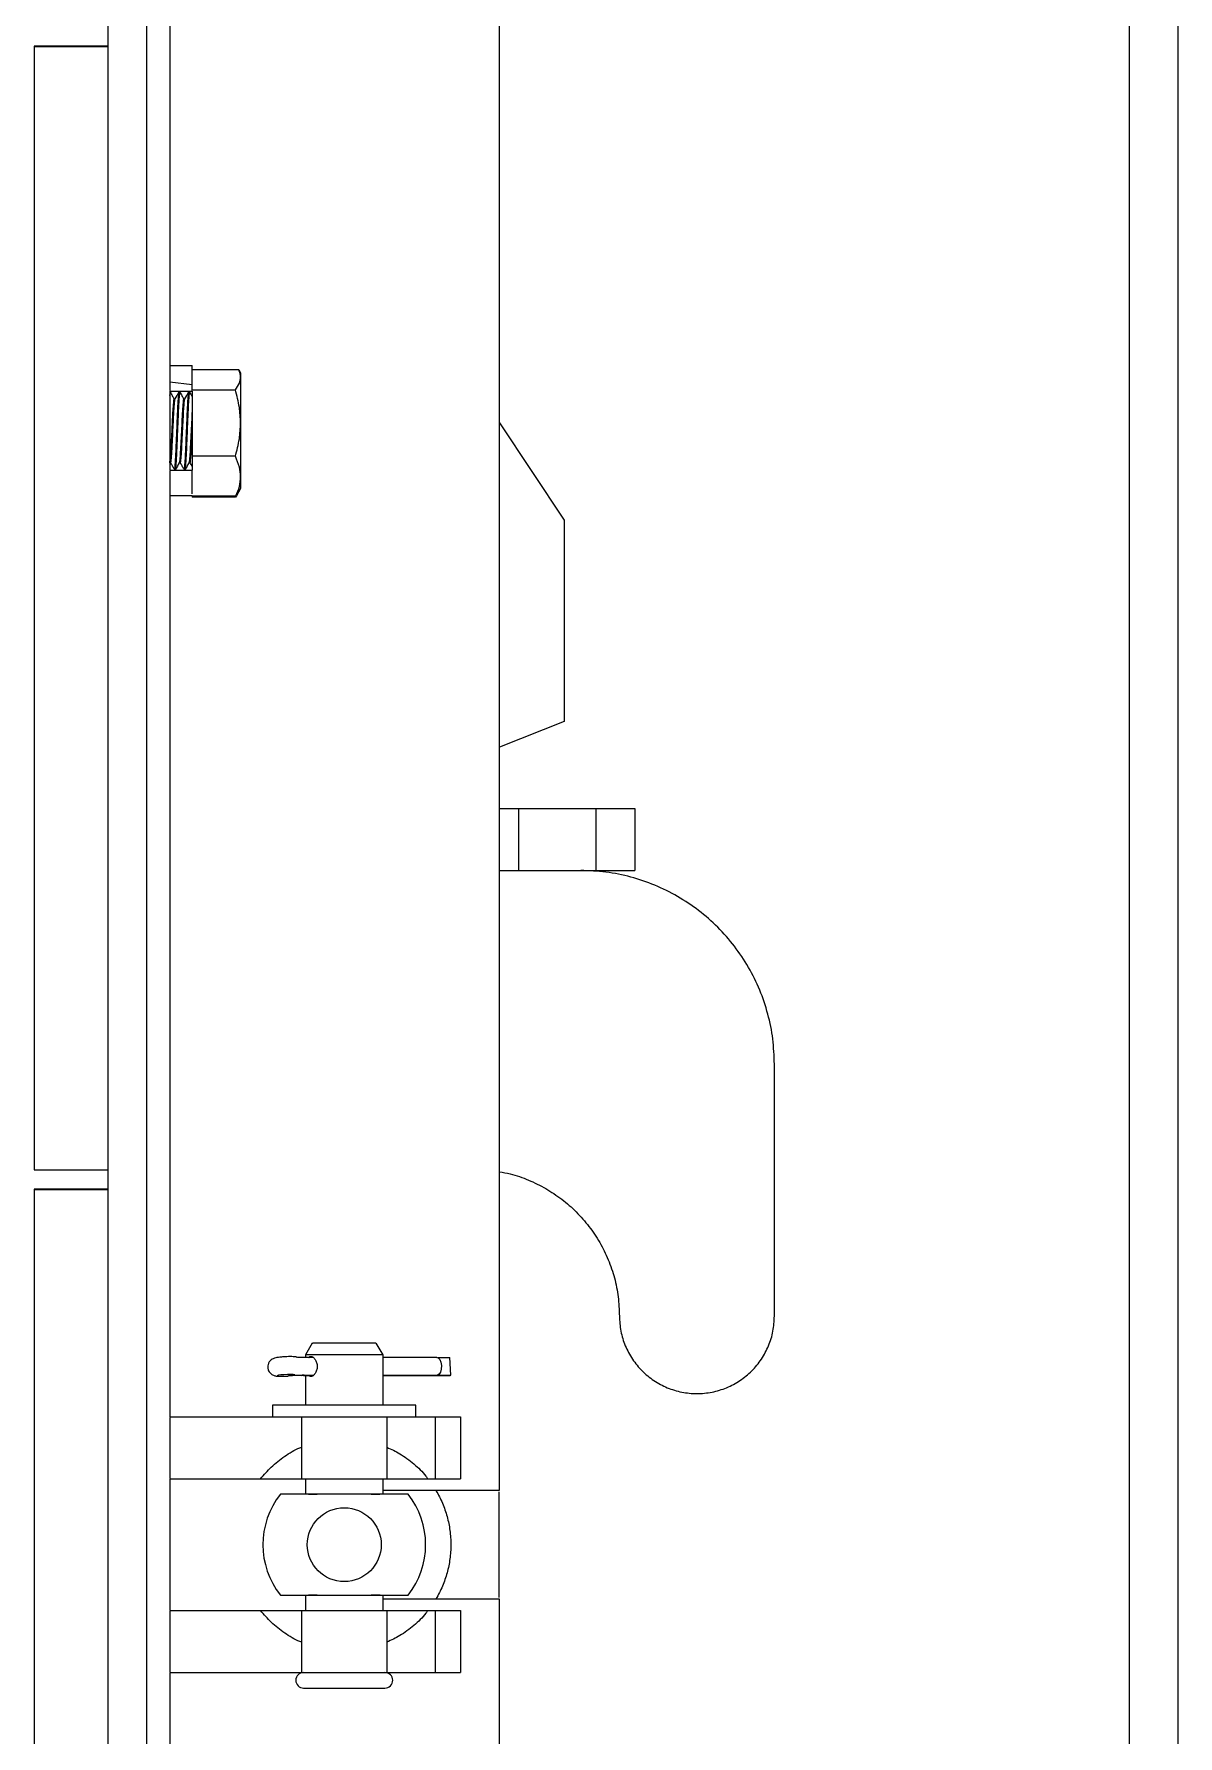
# Model space of a CAD drawing. Header units: millimetres. Extents: x 1293 to 41893, y 1011 to 26911.
# Drawn here: x 24178.5 to 24375.3, y 16078.5 to 16371.3 of the extents above; entities that cross this region are included whole.
import ezdxf

# ---------------------------------------------------------------- set-up
doc = ezdxf.new("R2010")
doc.units = ezdxf.units.MM
doc.header["$LTSCALE"] = 50
doc.layers.add('MAQUINAS', color=11, linetype='Continuous')

msp = doc.modelspace()

# ---------------------------------------------------------------- linework, layer by layer
at = {"color": 7, "linetype": 'Continuous', "lineweight": 25}
for p, q in [((24366.9251899, 16385.8983679), (24366.9251899, 15921.0287832)), ((24375.3251899, 16385.8983679), (24375.3251899, 15534.5737325))]:
    msp.add_line(p, q, dxfattribs=at)
at = {"layer": 'MAQUINAS', "linetype": 'Continuous', "lineweight": 25}
for p, q in [((24191.2425232, 16518.0450346), (24191.2425232, 15451.3783679)), ((24197.9091899, 16518.0450346), (24197.9091899, 15934.7117012)), ((24258.5758566, 16462.0450346), (24258.5758566, 16120.7117012)), ((24201.9091899, 16449.3783679), (24201.9091899, 16314.2690023)), ((24178.5425232, 16369.2271317), (24178.5425232, 16175.8917779)), ((24191.2425232, 16369.2271317), (24178.5425232, 16369.2271317)), ((24178.5425232, 16369.1635886), (24191.2425232, 16369.1635886)), ((24201.9091899, 16314.2688961), (24205.7358566, 16314.2688961)), ((24205.7358566, 16309.9946936), (24205.7358566, 16314.2690052)), ((24201.9091899, 16311.4269067), (24201.9091899, 16309.9946222)), ((24205.7358566, 16310.9616245), (24201.9091899, 16311.4269067)), ((24213.7815459, 16313.5079438), (24205.7358566, 16313.5079438)), ((24213.781677, 16313.5078379), (24214.0691899, 16313.0080925)), ((24214.0691899, 16313.0082142), (24214.0691899, 16293.0818602)), ((24201.9091899, 16309.8779489), (24201.9091899, 16309.6562374)), ((24201.9091899, 16309.8779477), (24205.7358566, 16309.8779477)), ((24201.9091899, 16309.6561591), (24201.9858664, 16309.6561591)), ((24202.6042175, 16308.5627412), (24202.8125509, 16308.5627412)), ((24203.4442422, 16309.6561591), (24203.6525755, 16309.6561591)), ((24204.2708842, 16308.5627412), (24204.4789521, 16308.5627412)), ((24205.1109088, 16309.6561591), (24205.3192422, 16309.6561591)), ((24205.7358566, 16310.0884049), (24213.1760259, 16310.0884049)), ((24205.7358566, 16309.8780202), (24205.7358566, 16308.919848)), ((24258.5925232, 16304.384156), (24269.7091899, 16287.6817012)), ((24202.0613807, 16297.527328), (24201.9091899, 16297.527328)), ((24201.9091899, 16297.5273172), (24201.9091899, 16296.2120709)), ((24202.8877709, 16296.43391), (24202.6794376, 16296.43391)), ((24203.7277955, 16297.527328), (24203.5194622, 16297.527328)), ((24204.5544376, 16296.43391), (24204.3461042, 16296.43391)), ((24205.3945708, 16297.527328), (24205.1861289, 16297.527328)), ((24213.1760259, 16298.6425036), (24205.7358566, 16298.6425036)), ((24205.7358566, 16296.9233741), (24205.7358566, 16296.2120863)), ((24205.7358566, 16296.2121215), (24201.9091899, 16296.2121215)), ((24205.7358566, 16292.2015524), (24205.7358566, 16296.095413)), ((24205.7358566, 16291.821173), (24201.9091899, 16291.821173)), ((24201.9091899, 16291.8210648), (24201.9091899, 16133.3783679)), ((24205.7358566, 16291.8737762), (24205.7358566, 16291.5991333)), ((24205.7358566, 16291.8737762), (24213.3738158, 16291.8737762)), ((24213.1760259, 16291.5991333), (24205.7358566, 16291.5991333)), ((24213.3740108, 16291.8739125), (24213.1760259, 16291.5991333)), ((24214.0691899, 16293.0819767), (24213.3740248, 16291.8739329)), ((24269.7091899, 16287.6817012), (24269.7091899, 16253.0150346)), ((24269.7091899, 16253.0150346), (24258.5925232, 16248.622279)), ((24258.5758566, 16238.0450346), (24281.9091899, 16238.0450346)), ((24261.9091899, 16238.0450346), (24261.9091899, 16227.3783679)), ((24275.2425232, 16227.3783679), (24275.2425232, 16238.0450346)), ((24281.9091899, 16238.0450346), (24281.9091899, 16227.3783679)), ((24258.5758566, 16227.3783679), (24281.9091899, 16227.3783679)), ((24305.9091899, 16150.7117012), (24305.9091899, 16194.0450346)), ((24178.5425232, 16175.8917779), (24191.2425232, 16175.8917779)), ((24178.5425232, 16172.5605964), (24178.5425232, 15979.2252426)), ((24191.2425232, 16172.5605964), (24178.5425232, 16172.5605964)), ((24178.5425232, 16172.496922), (24191.2425232, 16172.496922)), ((24226.3972238, 16146.0450346), (24225.2425232, 16144.0450346)), ((24238.5758566, 16144.0450346), (24237.421156, 16146.0450346)), ((24226.5986405, 16143.5783679), (24224.9097893, 16143.5783679)), ((24225.2425232, 16144.0450346), (24225.2425232, 16143.5783679)), ((24238.5758566, 16135.3783679), (24238.5758566, 16144.0450346)), ((24247.8482299, 16143.5783679), (24238.5758566, 16143.5783679)), ((24247.9278261, 16143.5704035), (24250.0624778, 16143.5704035)), ((24250.2216702, 16140.5196657), (24250.0624778, 16143.5704035)), ((24224.9097893, 16140.5117012), (24224.9893855, 16140.5196657)), ((24224.9097893, 16140.5117012), (24226.5986405, 16140.5117012)), ((24224.9893855, 16140.5196657), (24226.6061756, 16140.5196657)), ((24225.2425232, 16140.5117012), (24225.2425232, 16135.3783679)), ((24238.5758566, 16140.5196657), (24250.2216702, 16140.5196657)), ((24238.5758566, 16140.5117012), (24250.142074, 16140.5117012)), ((24250.142074, 16140.5117012), (24250.2216702, 16140.5196657)), ((24244.2425232, 16135.3783679), (24219.5758566, 16135.3783679)), ((24219.5758566, 16135.3783679), (24219.5758566, 16133.3783679)), ((24244.2425232, 16133.3783679), (24244.2425232, 16135.3783679)), ((24201.9091899, 16133.3783679), (24247.5422956, 16133.3783679)), ((24201.9091899, 16133.2616946), (24201.9091899, 16122.8283746)), ((24224.5758566, 16133.3783679), (24224.5758566, 16122.7117012)), ((24239.2425232, 16133.3783679), (24239.2425232, 16122.7117012)), ((24247.5420123, 16133.3783679), (24247.5420123, 16122.7117012)), ((24251.9091899, 16133.3783679), (24251.9091899, 16122.7117012)), ((24201.9091899, 16122.7117012), (24247.5422956, 16122.7117012)), ((24201.9091899, 16122.7117012), (24201.9091899, 16100.0450346)), ((24225.2425232, 16122.7117012), (24225.2425232, 16120.0450346)), ((24238.5758566, 16120.0450346), (24238.5758566, 16122.7117012)), ((24258.5758566, 16120.7117012), (24238.5758566, 16120.7117012)), ((24225.7465518, 16120.0448265), (24227.2615729, 16120.0450346)), ((24258.5758566, 16102.2783679), (24258.5758566, 16120.4783679)), ((24225.2425232, 16102.7117012), (24225.2425232, 16100.0450346)), ((24238.0718281, 16102.7119094), (24236.5568069, 16102.7117012)), ((24238.5758566, 16100.0450346), (24238.5758566, 16102.7117012)), ((24238.5758566, 16102.0450346), (24258.5758566, 16102.0450346)), ((24258.5758566, 16102.0450346), (24258.5758566, 15720.7117012)), ((24201.9091899, 16100.0450346), (24247.5422956, 16100.0450346)), ((24201.9091899, 16099.9283612), (24201.9091899, 16089.4950412)), ((24224.5758566, 16100.0450346), (24224.5758566, 16089.3783679)), ((24239.2425232, 16100.0450346), (24239.2425232, 16089.3783679)), ((24247.5420123, 16100.0450346), (24247.5420123, 16089.3783679)), ((24251.9091899, 16100.0450346), (24251.9091899, 16089.3783679)), ((24201.9091899, 16089.3783679), (24247.5422956, 16089.3783679)), ((24201.9091899, 16089.3783679), (24201.9091899, 15733.3783679))]:
    msp.add_line(p, q, dxfattribs=at)
at = {"layer": 'MAQUINAS', "linetype": 'Continuous', "lineweight": 25, "flags": 128}
for points in [[(24202.812018, 16308.5627412), (24202.9744271, 16308.8438367), (24203.1368305, 16309.1249356), (24203.443723, 16309.6561591)], [(24204.4786847, 16308.5627412), (24204.6410938, 16308.8438367), (24204.8034972, 16309.1249356), (24205.1103897, 16309.6561591)], [(24203.5199301, 16297.527328), (24203.3575077, 16297.2462381), (24203.1950927, 16296.965144), (24202.8881718, 16296.43391)], [(24205.1865968, 16297.527328), (24205.0241744, 16297.2462381), (24204.8617594, 16296.965144), (24204.5548385, 16296.43391)], [(24247.8482299, 16143.5783679), (24248.0723798, 16143.5140208), (24248.3420011, 16143.2339984), (24248.5364502, 16142.7729669), (24248.626124, 16142.2011144), (24248.5973705, 16141.6055001), (24248.4545671, 16141.076801), (24248.2194544, 16140.6955067), (24247.9278261, 16140.5196657)], [(24223.3827194, 16140.6278116), (24223.1312313, 16140.6628538), (24222.688029, 16140.6757318), (24222.1217164, 16140.6644522), (24221.5199535, 16140.6307609), (24220.9758878, 16140.5798731), (24220.5737357, 16140.5196657), (24220.3757468, 16140.4594583), (24220.412568, 16140.4085705), (24220.6784996, 16140.3748793), (24221.132378, 16140.3635996), (24221.7039467, 16140.3764776), (24222.3047321, 16140.4115198)]]:
    msp.add_lwpolyline(points, dxfattribs=at)
at = {"layer": 'MAQUINAS', "linetype": 'Continuous', "lineweight": 25}
msp.add_circle((24231.9091899, 16111.3783679), 6.354904, dxfattribs=at)
for centre, radius, start, end in [((24225.1211156, 16103.8730606), 36.6468419, 90.205954805, 94.407641873), ((24224.6816896, 16147.9371575), 7.4238711, 259.92296644, 272.375408637), ((24231.9091899, 16111.3783679), 14, 141.671869686, 218.330036905), ((24231.9091899, 16111.3783679), 14, 321.672279499, 38.330228641), ((24224.9091899, 16088.0450346), 1.3333333, 90, 270), ((24238.9091899, 16088.0450346), 1.3333333, 270, 90)]:
    msp.add_arc(centre, radius, start, end, dxfattribs=at)
for points, knots in [([(24201.9091899, 16314.2688964), (24201.9091899, 16314.1145486), (24201.9091899, 16313.8481106), (24201.9091899, 16312.7855718), (24201.9091899, 16311.8797951), (24201.9091899, 16311.4269067)], [0, 0, 0, 0, 0.40775765408, 0.70387882704, 1, 1, 1, 1]), ([(24213.1760259, 16310.0884049), (24213.4425979, 16310.4731588), (24213.942948, 16311.1953339), (24214.028989, 16311.9411864), (24214.0691899, 16312.2896704)], [0, 0, 0, 0, 0.5327709195, 1, 1, 1, 1]), ([(24214.0691899, 16312.2896704), (24214.0569383, 16312.4884568), (24214.0317626, 16312.8969437), (24213.8665071, 16313.3006191), (24213.7816716, 16313.5078496)], [0, 0, 0, 0, 0.4866407801, 1, 1, 1, 1]), ([(24201.9091899, 16309.6561598), (24201.9091899, 16309.6242429), (24201.9091899, 16309.525643), (24201.9091899, 16309.2903312), (24201.9091899, 16309.13119)], [0, 0, 0, 0, 0.3237003459, 1, 1, 1, 1]), ([(24201.9091899, 16309.13119), (24201.9327549, 16309.3385369), (24201.9582528, 16309.5628908), (24201.9839203, 16309.649586), (24201.9858661, 16309.6561579)], [0, 0, 0, 0, 0.924195562, 1, 1, 1, 1]), ([(24201.9091899, 16309.13119), (24201.9091899, 16308.7049148), (24201.9091899, 16307.9934989), (24201.9091899, 16306.3552938), (24201.9091899, 16304.5246525), (24201.9091899, 16302.3754887), (24201.9091899, 16300.3620054), (24201.9091899, 16298.6732621), (24201.9091899, 16298.1144425), (24201.9091899, 16297.8342743)], [0, 0, 0, 0, 0.1584229639, 0.2643939717, 0.4089723677, 0.5563130723, 0.7026585379, 0.8509257554, 1, 1, 1, 1]), ([(24201.9853897, 16309.6561591), (24202.0387738, 16309.5620293), (24202.145542, 16309.3737697), (24202.3518111, 16309.0093934), (24202.5043251, 16308.7389374), (24202.6036847, 16308.5627412)], [0, 0, 0, 0, 0.2584471576, 0.5168943193, 1, 1, 1, 1]), ([(24202.6042169, 16308.5627392), (24202.5717142, 16308.3906462), (24202.5045233, 16308.0348897), (24202.4372526, 16306.9904266), (24202.4025232, 16306.4512104)], [0, 0, 0, 0, 0.4837383859, 1, 1, 1, 1]), ([(24202.6108566, 16306.4512104), (24202.6455859, 16306.9904266), (24202.7128567, 16308.0348897), (24202.7800475, 16308.3906462), (24202.8125503, 16308.5627392)], [0, 0, 0, 0, 0.5162616141, 1, 1, 1, 1]), ([(24203.4442418, 16309.6561578), (24203.4442245, 16309.6561018), (24203.4268739, 16309.5999012), (24203.3920937, 16309.4018383), (24203.3400267, 16308.86089), (24203.287939, 16308.096365), (24203.2358568, 16307.1377406), (24203.1837732, 16306.0218305), (24203.1316899, 16304.7915249), (24203.0796066, 16303.4941037), (24203.0275232, 16302.1794195), (24202.9754399, 16300.8980212), (24202.9233565, 16299.6990541), (24202.8712735, 16298.6289599), (24202.8191889, 16297.7274949), (24202.7671104, 16297.0344035), (24202.7204999, 16296.6075663), (24202.6912974, 16296.4840661), (24202.6794379, 16296.433911)], [0, 0, 0, 0, 0.00006792044, 0.06816544833, 0.13626297623, 0.20436050412, 0.27245803202, 0.34055555991, 0.4086530878, 0.4767506157, 0.54484814359, 0.61294567149, 0.68104319938, 0.74914072727, 0.81723825517, 0.88533578306, 0.95343331096, 1, 1, 1, 1]), ([(24202.8877712, 16296.433911), (24202.8996308, 16296.4840661), (24202.9288333, 16296.6075663), (24202.9754437, 16297.0344035), (24203.0275222, 16297.7274949), (24203.0796068, 16298.6289599), (24203.1316898, 16299.6990541), (24203.1837732, 16300.8980212), (24203.2358566, 16302.1794195), (24203.2879399, 16303.4941037), (24203.3400232, 16304.7915249), (24203.3921065, 16306.0218305), (24203.4441901, 16307.1377406), (24203.4962723, 16308.096365), (24203.54836, 16308.86089), (24203.600427, 16309.4018383), (24203.6352072, 16309.5999012), (24203.6525578, 16309.6561018), (24203.6525751, 16309.6561578)], [0, 0, 0, 0, 0.04656668904, 0.11466421694, 0.18276174483, 0.25085927273, 0.31895680062, 0.38705432851, 0.45515185641, 0.5232493843, 0.5913469122, 0.65944444009, 0.72754196799, 0.79563949588, 0.86373702377, 0.93183455167, 0.99993207956, 1, 1, 1, 1]), ([(24203.6520563, 16309.6561591), (24203.7054404, 16309.5620293), (24203.8122086, 16309.3737697), (24204.0184778, 16309.0093934), (24204.1709918, 16308.7389374), (24204.2703513, 16308.5627412)], [0, 0, 0, 0, 0.2584471576, 0.5168943193, 1, 1, 1, 1]), ([(24204.2708836, 16308.5627392), (24204.2383808, 16308.3906462), (24204.17119, 16308.0348897), (24204.1039192, 16306.9904266), (24204.0691899, 16306.4512104)], [0, 0, 0, 0, 0.4837383859, 1, 1, 1, 1]), ([(24204.2775232, 16306.4512104), (24204.2894666, 16306.6474518), (24204.3193056, 16307.1377379), (24204.3557637, 16307.6051008), (24204.3863835, 16307.9345506), (24204.4068203, 16308.1310512), (24204.4316686, 16308.3301915), (24204.4496732, 16308.4378037), (24204.4594088, 16308.4847619), (24204.4594244, 16308.4848372), (24204.4594477, 16308.4849492), (24204.4594898, 16308.4851519), (24204.4595669, 16308.4855227), (24204.4597108, 16308.4862131), (24204.4599875, 16308.4875348), (24204.4605447, 16308.490175), (24204.4617413, 16308.4957608), (24204.4645212, 16308.5083339), (24204.4703845, 16308.5332991), (24204.4755423, 16308.5510235), (24204.4789518, 16308.5627402)], [0, 0, 0, 0, 0.18066637633, 0.45137367435, 0.53046168596, 0.63213001783, 0.75637121003, 0.90317613625, 0.90324964314, 0.90330768509, 0.90341195862, 0.90360016127, 0.90394261478, 0.9045744748, 0.90576764289, 0.90810508137, 0.91293845609, 0.92367207135, 0.94954364307, 1, 1, 1, 1]), ([(24205.1109084, 16309.6561578), (24205.1108911, 16309.6561018), (24205.0935406, 16309.5999012), (24205.0587603, 16309.4018383), (24205.0066933, 16308.86089), (24204.9546056, 16308.096365), (24204.9025235, 16307.1377406), (24204.8504398, 16306.0218305), (24204.7983566, 16304.7915249), (24204.7462732, 16303.4941037), (24204.6941899, 16302.1794195), (24204.6421066, 16300.8980212), (24204.5900231, 16299.6990541), (24204.5379402, 16298.6289599), (24204.4858555, 16297.7274949), (24204.4337771, 16297.0344035), (24204.3871666, 16296.6075663), (24204.3579641, 16296.4840661), (24204.3461045, 16296.433911)], [0, 0, 0, 0, 0.00006792044, 0.06816544833, 0.13626297623, 0.20436050412, 0.27245803202, 0.34055555991, 0.4086530878, 0.4767506157, 0.54484814359, 0.61294567149, 0.68104319938, 0.74914072727, 0.81723825517, 0.88533578306, 0.95343331096, 1, 1, 1, 1]), ([(24204.5544379, 16296.433911), (24204.5662974, 16296.4840661), (24204.5954999, 16296.6075663), (24204.6421104, 16297.0344035), (24204.6941889, 16297.7274949), (24204.7462735, 16298.6289599), (24204.7983565, 16299.6990541), (24204.8504399, 16300.8980212), (24204.9025232, 16302.1794195), (24204.9546066, 16303.4941037), (24205.0066899, 16304.7915249), (24205.0587732, 16306.0218305), (24205.1108568, 16307.1377406), (24205.162939, 16308.096365), (24205.2150267, 16308.86089), (24205.2670937, 16309.4018383), (24205.3018739, 16309.5999012), (24205.3192245, 16309.6561018), (24205.3192418, 16309.6561578)], [0, 0, 0, 0, 0.046566689, 0.1146642169, 0.1827617448, 0.2508592727, 0.3189568006, 0.3870543285, 0.4551518564, 0.5232493843, 0.5913469122, 0.6594444401, 0.727541968, 0.7956394959, 0.8637370238, 0.9318345517, 0.9999320796, 1, 1, 1, 1]), ([(24205.318723, 16309.6561591), (24205.3721079, 16309.5620298), (24205.4788776, 16309.373771), (24205.6178443, 16309.1282612), (24205.7033899, 16308.9768604), (24205.7357015, 16308.9196745)], [0, 0, 0, 0, 0.3835864794, 0.7671729651, 1, 1, 1, 1]), ([(24205.7358566, 16308.9198438), (24205.7358566, 16308.8274426), (24205.7358566, 16308.5806046), (24205.7358566, 16307.8021996), (24205.7358566, 16306.9016821), (24205.7358566, 16306.4512104)], [0, 0, 0, 0, 0.2301853937, 0.6149106253, 1, 1, 1, 1]), ([(24214.0691899, 16304.3654543), (24214.028989, 16305.2714589), (24213.942948, 16307.2105604), (24213.4425979, 16309.0881042), (24213.1760259, 16310.0884049)], [0, 0, 0, 0, 0.4672290805, 1, 1, 1, 1]), ([(24202.061381, 16297.5273288), (24202.0702285, 16297.5611208), (24202.085844, 16297.6207619), (24202.10634, 16297.7483407), (24202.1284612, 16297.9147637), (24202.1526904, 16298.1353174), (24202.1821037, 16298.4605068), (24202.2095622, 16298.8128873), (24202.2360496, 16299.1963496), (24202.2633441, 16299.6345473), (24202.2912242, 16300.1293673), (24202.3203973, 16300.681736), (24202.3694871, 16301.6033847), (24202.4135121, 16302.554333), (24202.4555338, 16303.4472666), (24202.4823346, 16304.0125973), (24202.520693, 16304.7914941), (24202.5668623, 16305.6784269), (24202.5977816, 16306.2215406), (24202.6108566, 16306.4512104)], [0, 0, 0, 0, 0.0482432426, 0.085146816, 0.112789285, 0.1714000343, 0.2166468309, 0.2725057078, 0.3200709579, 0.3597079, 0.4226802814, 0.4759045528, 0.5214833741, 0.6806117392, 0.7205335732, 0.7533471069, 0.8281050096, 0.9273097421, 1, 1, 1, 1]), ([(24204.0691899, 16306.4512104), (24204.0344672, 16305.8208329), (24203.9650219, 16304.5600781), (24203.8608617, 16302.299841), (24203.7566706, 16300.1883063), (24203.6525952, 16298.5091218), (24203.5732034, 16297.7390811), (24203.529087, 16297.5652518), (24203.5194627, 16297.5273297)], [0, 0, 0, 0, 0.1894287592, 0.3788575183, 0.5682862775, 0.7577150367, 0.9471437958, 1, 1, 1, 1]), ([(24203.7277961, 16297.5273297), (24203.7374204, 16297.5652518), (24203.7815367, 16297.7390811), (24203.8609286, 16298.5091218), (24203.9650039, 16300.1883063), (24204.069195, 16302.299841), (24204.1733553, 16304.5600781), (24204.2428006, 16305.8208329), (24204.2775232, 16306.4512104)], [0, 0, 0, 0, 0.0528562042, 0.2422849633, 0.4317137225, 0.6211424817, 0.8105712408, 1, 1, 1, 1]), ([(24205.7358566, 16306.4512104), (24205.7011339, 16305.8208329), (24205.6316886, 16304.5600781), (24205.5275284, 16302.299841), (24205.4233373, 16300.1883063), (24205.3192619, 16298.5091218), (24205.2398701, 16297.7390811), (24205.1957537, 16297.5652518), (24205.1861294, 16297.5273297)], [0, 0, 0, 0, 0.1894287592, 0.3788575183, 0.5682862775, 0.7577150367, 0.9471437958, 1, 1, 1, 1]), ([(24205.3945712, 16297.5273293), (24205.416979, 16297.6349725), (24205.4696428, 16297.8879598), (24205.5530203, 16298.8937855), (24205.6443247, 16300.4347522), (24205.7053459, 16301.6874698), (24205.7358566, 16302.3138298)], [0, 0, 0, 0, 0.1979910195, 0.4653262934, 0.7326626196, 1, 1, 1, 1]), ([(24205.7358566, 16302.3138298), (24205.7358566, 16301.9222094), (24205.7358566, 16301.1485826), (24205.7358566, 16299.8310487), (24205.7358566, 16298.5221505), (24205.7358566, 16297.4209278), (24205.7358566, 16297.0870078), (24205.7358566, 16296.9233741)], [0, 0, 0, 0, 0.1539658896, 0.3041519359, 0.5486162762, 0.7788044594, 1, 1, 1, 1]), ([(24213.1760259, 16298.6425036), (24213.4425979, 16299.6428044), (24213.942948, 16301.5203482), (24214.028989, 16303.4594497), (24214.0691899, 16304.3654543)], [0, 0, 0, 0, 0.5327709195, 1, 1, 1, 1]), ([(24201.9091899, 16297.527328), (24201.9091899, 16297.532122), (24201.9091899, 16297.5947181), (24201.9091899, 16297.7192656), (24201.9091899, 16297.8342743)], [0, 0, 0, 0, 0.0765870808, 1, 1, 1, 1]), ([(24202.6798385, 16296.43391), (24202.6264575, 16296.5280409), (24202.5196953, 16296.7163027), (24202.3134428, 16297.0806784), (24202.1609448, 16297.351134), (24202.0615968, 16297.527328)], [0, 0, 0, 0, 0.2584511817, 0.5169023676, 1, 1, 1, 1]), ([(24204.3465052, 16296.43391), (24204.2931241, 16296.5280409), (24204.186362, 16296.7163027), (24203.9801095, 16297.0806784), (24203.8276115, 16297.351134), (24203.7282634, 16297.527328)], [0, 0, 0, 0, 0.2584511817, 0.5169023676, 1, 1, 1, 1]), ([(24205.7358552, 16296.9233731), (24205.7216235, 16296.9485323), (24205.6078021, 16297.1497491), (24205.4942682, 16297.3511283), (24205.3949301, 16297.527328)], [0, 0, 0, 0, 0.1250356818, 1, 1, 1, 1]), ([(24214.0691899, 16295.1208185), (24214.028989, 16295.6783391), (24213.942948, 16296.8715881), (24213.4425979, 16298.0269568), (24213.1760259, 16298.6425036)], [0, 0, 0, 0, 0.4672290805, 1, 1, 1, 1]), ([(24201.9091899, 16296.0953909), (24201.9091899, 16295.7238997), (24201.9091899, 16294.7801548), (24201.9091899, 16293.5912752), (24201.9091899, 16292.6316739), (24201.9091899, 16292.0350115), (24201.9091899, 16291.8924523), (24201.9091899, 16291.8211727)], [0, 0, 0, 0, 0.1522746944, 0.386842195, 0.6214096956, 0.8107048478, 1, 1, 1, 1]), ([(24213.2768869, 16291.8737762), (24213.5015372, 16292.3985344), (24213.9573874, 16293.4633502), (24214.0315671, 16294.5630621), (24214.0691899, 16295.1208185)], [0, 0, 0, 0, 0.4928159557, 1, 1, 1, 1]), ([(24258.5758566, 16175.557783), (24259.2089772, 16175.4454294), (24260.9307786, 16175.1398786), (24263.6292351, 16174.171516), (24266.6127033, 16172.7169888), (24269.3750909, 16170.8665978), (24271.8738095, 16168.6765351), (24274.065041, 16166.1777), (24275.9108734, 16163.4146096), (24277.382466, 16160.4340692), (24278.4440907, 16157.287203), (24279.1170361, 16154.0278211), (24279.2006942, 16151.8170745), (24279.2425232, 16150.7117012)], [0, 0, 0, 0, 0.054958735, 0.1494628615, 0.243966988, 0.3384711145, 0.432975241, 0.5274793675, 0.621983494, 0.7164876205, 0.810991747, 0.9054958735, 1, 1, 1, 1]), ([(24237.3233913, 16146.0450346), (24237.3285673, 16146.0450346), (24237.3418554, 16146.0450346), (24236.4137793, 16146.0450346), (24234.7992862, 16146.0450346), (24232.7098766, 16146.0450346), (24230.5115772, 16146.0450346), (24228.5089475, 16146.0450346), (24227.0793832, 16146.0450346), (24226.3717455, 16146.0450346), (24226.4691131, 16146.0450346), (24226.4949885, 16146.0450346)], [0, 0, 0, 0, 0.0797584539, 0.2047584539, 0.3297584539, 0.4547584539, 0.5797584539, 0.7047584539, 0.8297584539, 0.9547584539, 1, 1, 1, 1]), ([(24221.6461291, 16143.7036695), (24221.5728579, 16143.7001626), (24221.2914294, 16143.6866926), (24220.8169086, 16143.6428907), (24220.3308422, 16143.5788833), (24219.9931096, 16143.5107599), (24219.6434654, 16143.3874094), (24219.2999759, 16143.1768352), (24218.9906608, 16142.8410096), (24218.7759875, 16142.3850081), (24218.7196961, 16141.8456394), (24218.8524985, 16141.3350611), (24219.1103391, 16140.9430727), (24219.4029983, 16140.6849744), (24219.6965315, 16140.526124), (24219.9653266, 16140.4397112), (24220.2266402, 16140.3916302), (24220.539071, 16140.3634872), (24220.9910599, 16140.3519078), (24221.4837042, 16140.3602035), (24221.7869412, 16140.3743823), (24221.8923903, 16140.3793129)], [0, 0, 0, 0, 0.0253083401, 0.0972071478, 0.1717113681, 0.236635505, 0.2786871836, 0.3266102116, 0.3793463931, 0.4366506768, 0.4991060097, 0.5640319807, 0.6158979121, 0.6603451183, 0.6995450789, 0.7344432661, 0.769130496, 0.8223431618, 0.8949294742, 0.9634622805, 1, 1, 1, 1]), ([(24223.779515, 16143.605386), (24223.7412252, 16143.6189727), (24223.6179245, 16143.6627247), (24223.4006182, 16143.6957788), (24223.0866711, 16143.7278239), (24222.6352025, 16143.7374739), (24222.1149548, 16143.7305061), (24221.7811329, 16143.7113974), (24221.6461291, 16143.7036695)], [0, 0, 0, 0, 0.0536561037, 0.172783204, 0.3555328581, 0.6048173139, 0.8401807832, 1, 1, 1, 1]), ([(24224.9097893, 16143.5783679), (24224.793469, 16143.5788653), (24224.4616694, 16143.5802841), (24224.0457801, 16143.5972657), (24223.7877894, 16143.6165304), (24223.6851144, 16143.636592), (24223.7060141, 16143.6312968), (24223.7073035, 16143.6309701)], [0, 0, 0, 0, 0.1868427367, 0.5329622953, 0.8024917383, 0.9878149627, 1, 1, 1, 1]), ([(24238.5503137, 16144.0450346), (24238.5578287, 16144.0450346), (24238.59275, 16144.0450346), (24238.3975173, 16144.0450346), (24237.9640654, 16144.0450346), (24237.2782524, 16144.0450346), (24236.3913814, 16144.0450346), (24235.3308496, 16144.0450346), (24234.1392041, 16144.0450346), (24232.8617581, 16144.0450346), (24231.547736, 16144.0450346), (24230.2475847, 16144.0450346), (24229.0113358, 16144.0450346), (24227.886278, 16144.0450346), (24226.9164579, 16144.0450346), (24226.1361195, 16144.0450346), (24225.5865426, 16144.0450346), (24225.2777669, 16144.0450346), (24225.270938, 16144.0450346), (24225.2680661, 16144.0450346)], [0, 0, 0, 0, 0.0171380243, 0.0796380243, 0.1421380243, 0.2046380243, 0.2671380243, 0.3296380243, 0.3921380243, 0.4546380243, 0.5171380243, 0.5796380243, 0.6421380243, 0.7046380243, 0.7671380243, 0.8296380243, 0.8921380243, 0.9546380243, 1, 1, 1, 1]), ([(24225.8251463, 16143.5704035), (24225.8379386, 16143.5948853), (24225.8858625, 16143.6866022), (24226.0091815, 16143.7433383), (24226.171519, 16143.7844532), (24226.3523994, 16143.7483123), (24226.6021382, 16143.6188541), (24226.9106062, 16143.2973294), (24227.1370754, 16142.8180752), (24227.2359772, 16142.3835686), (24227.2459134, 16142.1567926), (24227.2508101, 16142.0450346)], [0, 0, 0, 0, 0.0356687175, 0.1336267049, 0.2288085372, 0.3239903695, 0.421948357, 0.6144106016, 0.8068771398, 0.9048267277, 1, 1, 1, 1]), ([(24227.2508101, 16142.0450346), (24227.2459135, 16141.9332766), (24227.2359773, 16141.7065006), (24227.1370752, 16141.2719934), (24226.9106079, 16140.7927438), (24226.6021333, 16140.4712033), (24226.3524079, 16140.3417775), (24226.1714877, 16140.3055398), (24226.0093, 16140.347019), (24225.8877472, 16140.4016583), (24225.84112, 16140.4901373), (24225.8297561, 16140.5117012)], [0, 0, 0, 0, 0.095565185, 0.1939181181, 0.3871772116, 0.5804319938, 0.6787933611, 0.7743671413, 0.8699409215, 0.9683022888, 1, 1, 1, 1]), ([(24221.8923903, 16140.3793129), (24222.0001095, 16140.3848722), (24222.1537526, 16140.3928017), (24222.2950301, 16140.4056409), (24222.337258, 16140.4094786)], [0, 0, 0, 0, 0.7010999488, 1, 1, 1, 1]), ([(24247.5420674, 16133.3783679), (24248.096585, 16133.3783679), (24249.2056201, 16133.3783679), (24250.6023086, 16133.3783679), (24251.6878899, 16133.3783679), (24251.8354232, 16133.3783679), (24251.9091899, 16133.3783679)], [0, 0, 0, 0, 0.208559091, 0.4171181819, 0.708559091, 1, 1, 1, 1]), ([(24217.5251841, 16122.7117012), (24218.1058398, 16123.4033313), (24219.3282307, 16124.8593444), (24221.6353873, 16126.6154857), (24223.4308025, 16127.7485261), (24224.4722678, 16128.1183052), (24224.5758566, 16128.1550851)], [0, 0, 0, 0, 0.30007954283, 0.63172462067, 0.96336969851, 1, 1, 1, 1]), ([(24239.2425232, 16128.1438216), (24239.9948283, 16127.796044), (24241.6528126, 16127.0295866), (24243.8969101, 16125.3100212), (24245.50589, 16123.8243559), (24246.1729596, 16122.8584602), (24246.2743147, 16122.7117012)], [0, 0, 0, 0, 0.2759813187, 0.608227554, 0.9404737893, 1, 1, 1, 1]), ([(24247.5420674, 16122.7117012), (24248.0965849, 16122.7117012), (24249.2056201, 16122.7117012), (24250.6023086, 16122.7117012), (24251.6878899, 16122.7117012), (24251.8354232, 16122.7117012), (24251.9091899, 16122.7117012)], [0, 0, 0, 0, 0.2085590911, 0.4171181823, 0.7085590911, 1, 1, 1, 1]), ([(24242.8716533, 16120.0450346), (24242.8811065, 16120.0450346), (24242.9228899, 16120.0450348), (24242.6800125, 16120.0450308), (24242.1424928, 16120.0450483), (24241.3938968, 16120.0449916), (24240.5792429, 16120.0451329), (24239.7613004, 16120.0450766), (24238.6879414, 16120.0451284), (24237.2954773, 16120.0443877), (24235.5954273, 16120.0452072), (24233.7681609, 16120.0449857), (24231.9091619, 16120.0450602), (24230.050331, 16120.0449812), (24228.4250302, 16120.0451983), (24227.0719655, 16120.0446332), (24225.9901118, 16120.0446994), (24224.8102426, 16120.0451662), (24223.6256014, 16120.0451349), (24222.5172885, 16120.0450074), (24221.6759983, 16120.045042), (24221.138337, 16120.0450325), (24220.8954926, 16120.0450347), (24220.9372731, 16120.0450346), (24220.9467251, 16120.0450346)], [0, 0, 0, 0, 0.0157307879, 0.069530594, 0.1233304001, 0.1771302062, 0.2110848172, 0.2468930286, 0.2848003899, 0.3366816526, 0.3924009526, 0.4462007587, 0.5000005648, 0.5538003709, 0.607600177, 0.6452274576, 0.6810626813, 0.7152722985, 0.7712903511, 0.8228709347, 0.8766707408, 0.9304705469, 0.984270353, 1, 1, 1, 1]), ([(24236.5568069, 16120.0450346), (24236.9492173, 16120.0449401), (24237.4707192, 16120.0448144), (24237.939507, 16120.0448426), (24238.0555497, 16120.0448496)], [0, 0, 0, 0, 0.7524621633, 1, 1, 1, 1]), ([(24220.9467034, 16102.7117012), (24220.9372643, 16102.7117012), (24220.8955044, 16102.711701), (24221.138376, 16102.711705), (24221.6758846, 16102.7116876), (24222.4244834, 16102.7117442), (24223.2391368, 16102.7116029), (24224.0570794, 16102.7116593), (24225.1304384, 16102.7116074), (24226.5229025, 16102.7123481), (24228.2229524, 16102.7115286), (24230.0502189, 16102.7117502), (24231.9092179, 16102.7116757), (24233.7680488, 16102.7117546), (24235.3933496, 16102.7115375), (24236.7464143, 16102.7121026), (24237.828268, 16102.7120364), (24239.0081371, 16102.7115696), (24240.1927786, 16102.7116009), (24241.3010906, 16102.7117284), (24242.1423839, 16102.7116938), (24242.6800339, 16102.7117033), (24242.9228723, 16102.7117011), (24242.8811159, 16102.7117012), (24242.8716783, 16102.7117012)], [0, 0, 0, 0, 0.0157124749, 0.0695143406, 0.1233162062, 0.1771180719, 0.2110739828, 0.246883565, 0.2847923773, 0.3366756261, 0.3923970591, 0.4461989248, 0.5000007904, 0.5538026561, 0.6076045217, 0.6452332428, 0.6810698383, 0.7152807651, 0.7713009622, 0.8228835204, 0.876685386, 0.9304872517, 0.9842891173, 1, 1, 1, 1]), ([(24227.2615729, 16102.7117012), (24226.8691625, 16102.7117958), (24226.3476609, 16102.7119214), (24225.8788733, 16102.7118932), (24225.7628308, 16102.7118862)], [0, 0, 0, 0, 0.7524625307, 1, 1, 1, 1]), ([(24224.5758566, 16094.6016508), (24224.4722678, 16094.6384307), (24223.4308025, 16095.0082098), (24221.6353873, 16096.1412502), (24219.3282307, 16097.8973914), (24218.1058398, 16099.3534045), (24217.5251841, 16100.0450346)], [0, 0, 0, 0, 0.0366303015, 0.3682753793, 0.6999204572, 1, 1, 1, 1]), ([(24246.2743147, 16100.0450346), (24246.1729596, 16099.8982756), (24245.50589, 16098.9323799), (24243.8969101, 16097.4467146), (24241.6528126, 16095.7271492), (24239.9948283, 16094.9606919), (24239.2425232, 16094.6129143)], [0, 0, 0, 0, 0.0595262106, 0.391772446, 0.7240186813, 1, 1, 1, 1]), ([(24247.5420674, 16100.0450346), (24248.096585, 16100.0450346), (24249.2056201, 16100.0450346), (24250.6023086, 16100.0450346), (24251.6878899, 16100.0450346), (24251.8354232, 16100.0450346), (24251.9091899, 16100.0450346)], [0, 0, 0, 0, 0.208559091, 0.4171181819, 0.708559091, 1, 1, 1, 1]), ([(24247.5420674, 16089.3783679), (24248.0965849, 16089.3783679), (24249.2056201, 16089.3783679), (24250.6023086, 16089.3783679), (24251.6878899, 16089.3783679), (24251.8354232, 16089.3783679), (24251.9091899, 16089.3783679)], [0, 0, 0, 0, 0.2085590911, 0.4171181823, 0.7085590911, 1, 1, 1, 1]), ([(24224.9360099, 16086.7117012), (24224.9390254, 16086.7117012), (24224.9461957, 16086.7117012), (24225.2704103, 16086.7117012), (24225.8474659, 16086.7117012), (24226.6668213, 16086.7117012), (24227.6851324, 16086.7117012), (24228.8664431, 16086.7117012), (24230.1645044, 16086.7117012), (24231.5296633, 16086.7117012), (24232.9093866, 16086.7117012), (24234.2507049, 16086.7117012), (24235.5019326, 16086.7117012), (24236.615491, 16086.7117012), (24237.5467055, 16086.7117012), (24238.2668091, 16086.7117012), (24238.7219337, 16086.7117012), (24238.926928, 16086.7117012), (24238.8902606, 16086.7117012), (24238.8823699, 16086.7117012)], [0, 0, 0, 0, 0.0453619757, 0.1078619757, 0.1703619757, 0.2328619757, 0.2953619757, 0.3578619757, 0.4203619757, 0.4828619757, 0.5453619757, 0.6078619757, 0.6703619757, 0.7328619757, 0.7953619757, 0.8578619757, 0.9203619757, 0.9828619757, 1, 1, 1, 1])]:
    msp.add_open_spline(points, degree=3, knots=knots, dxfattribs=at)
for points in [[(24202.4025232, 16306.4512104), (24202.3819677, 16306.0906702), (24202.3408566, 16305.3695899), (24202.2791899, 16304.1139629), (24202.2175232, 16302.8139147), (24202.1558566, 16301.5231554), (24202.0941899, 16300.3137116), (24202.0325232, 16299.2562386), (24201.9708566, 16298.3824045), (24201.9297454, 16298.0169844), (24201.9091899, 16297.8342743)], [(24205.7358566, 16306.4512104), (24205.7358566, 16306.1481101), (24205.7358566, 16305.5419096), (24205.7358566, 16304.5014485), (24205.7358566, 16303.4121201), (24205.7358566, 16302.6799266), (24205.7358566, 16302.3138298)], [(24305.9091899, 16194.0450346), (24305.8541517, 16195.4994733), (24305.7440753, 16198.4083506), (24304.8586205, 16202.6970089), (24303.4617474, 16206.8376305), (24301.5254359, 16210.7593632), (24299.0967291, 16214.3951243), (24296.2134551, 16217.6826331), (24292.9259462, 16220.5659071), (24289.2901852, 16222.9946139), (24285.3684525, 16224.9309254), (24281.2278308, 16226.3277985), (24276.9391726, 16227.2132533), (24274.0302952, 16227.3233297), (24272.5758566, 16227.3783679)], [(24279.2425232, 16150.7117012), (24279.292146, 16149.8390439), (24279.3913917, 16148.0937291), (24280.1842269, 16145.5763641), (24281.4164774, 16143.2563473), (24283.0874339, 16141.2228355), (24285.1203839, 16139.5539756), (24287.4405511, 16138.3139007), (24289.9578765, 16137.5502664), (24292.5758566, 16137.2924187), (24295.1938366, 16137.5502664), (24297.711162, 16138.3139007), (24300.0313292, 16139.5539756), (24302.0642792, 16141.2228355), (24303.7352357, 16143.2563473), (24304.9674862, 16145.5763641), (24305.7603214, 16148.0937291), (24305.8595671, 16149.8390439), (24305.9091899, 16150.7117012)], [(24247.6889237, 16120.7117012), (24248.0772429, 16119.9932972), (24248.8538811, 16118.556489), (24249.6418441, 16116.2289643), (24250.1343635, 16113.8269474), (24250.2966031, 16111.3783679), (24250.1343635, 16108.9297884), (24249.6418441, 16106.5277716), (24248.8538811, 16104.2002468), (24248.0772429, 16102.7634387), (24247.6889237, 16102.0450346)]]:
    msp.add_open_spline(points, degree=3, dxfattribs=at)

doc.saveas('drawing.dxf')
